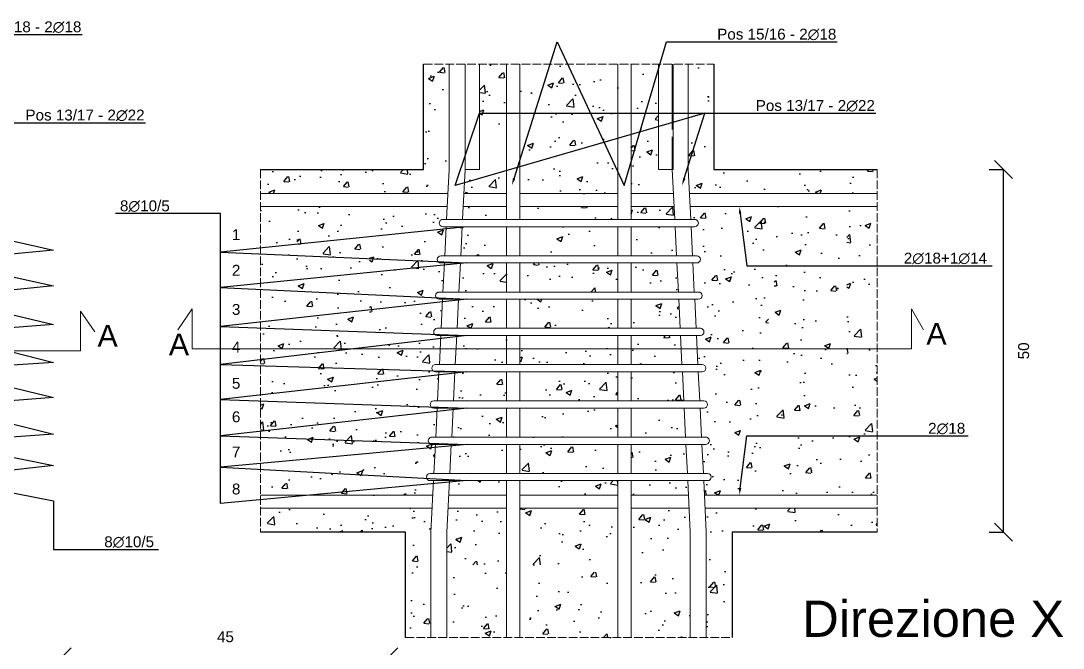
# Model space of a CAD drawing. Header units: millimetres. Extents: x -455371 to 117772, y -78417 to 116564.
# Drawn here: x -332872 to -331436, y 113205 to 114069 of the extents above; entities that cross this region are included whole.
import ezdxf
from ezdxf import colors
from ezdxf.entities.mleader import LeaderData, LeaderLine
from ezdxf.math import Vec2, Vec3

# ---------------------------------------------------------------- set-up
doc = ezdxf.new("R2010")
doc.units = ezdxf.units.MM
doc.linetypes.add('ACAD_ISO02W100', pattern=[15, 12, -3])
doc.layers.get('0').update_dxf_attribs({"color": 255})
for name, color, linetype, lineweight in [('armature', 5, 'Continuous', 18), ('Cls', 7, 'Continuous', 25), ('quote', 5, 'Continuous', 15), ('Scritte', 7, 'Continuous', 15), ('staffe', 10, 'Continuous', 15), ('tratteggio 1 a 50', 230, 'ACAD_ISO02W100', 15)]:
    doc.layers.add(name, color=color, linetype=linetype, lineweight=lineweight)
doc.layers.add('RETINI', color=253, linetype='Continuous')
doc.styles.get("Standard").update_dxf_attribs({"font": 'arial.ttf'})
doc.dimstyles.new('scala 1 a 10', dxfattribs={"dimtxt": 15, "dimasz": 25, "dimexe": 0.183, "dimexo": 0.1, "dimgap": 20, "dimtad": 2, "dimdec": 0, "dimlfac": 0.1, "dimzin": 0, "dimdsep": 46, "dimtxsty": 'Standard', "dimblk": 'OBLIQUE', "dimcen": -25, "dimadec": 0, "dimazin": 0, "dimtfac": 1, "dimtdec": 0, "dimtofl": 0, "dimtmove": 0, "dimatfit": 3, "dimfxl": 20, "dimfxlon": 1, "dimtolj": 1, "dimtzin": 0, "dimarcsym": 0})

# ---------------------------------------------------------------- blocks, each defined once
blk = doc.blocks.new('_Oblique')
at = {"color": 0, "linetype": 'ByBlock', "lineweight": -2}
blk.add_line((-0.5, -0.5), (0.5, 0.5), dxfattribs=at)
blk = doc.blocks.new('*D2415')
at = {"layer": 'Defpoints', "color": 0, "transparency": 16777216}
for p in [(-332365.4, 113192.8), (-332815.4, 113060.7), (-332365.4, 113060.7)]:
    blk.add_point(p, dxfattribs=at)
at = {"layer": 'quote', "color": 0, "lineweight": -2, "transparency": 16777216}
for p, q in [((-332815.4, 113172.8), (-332815.4, 113193)), ((-332815.4, 113192.8), (-332365.4, 113192.8)), ((-332365.4, 113172.8), (-332365.4, 113193))]:
    blk.add_line(p, q, dxfattribs=at)
at = {"layer": 'quote', "color": 0, "lineweight": -2, "transparency": 16777216, "xscale": 25, "yscale": 25, "zscale": 25, "rotation": 180}
blk.add_blockref('_Oblique', (-332815.4, 113192.8), dxfattribs=at)
at = {"layer": 'quote', "color": 0, "lineweight": -2, "transparency": 16777216, "xscale": 25, "yscale": 25, "zscale": 25}
blk.add_blockref('_Oblique', (-332365.4, 113192.8), dxfattribs=at)
at = {"layer": 'quote', "color": 0, "transparency": 16777216, "insert": (-332590.4, 113220.5), "char_height": 15, "attachment_point": 5}
blk.add_mtext('\\A1;45', dxfattribs=at)
blk = doc.blocks.new('*D2421')
at = {"layer": 'Defpoints', "color": 0, "transparency": 16777216}
for p in [(-332317.3, 113864.6), (-331518.3, 113864.6), (-332342.3, 113364.6)]:
    blk.add_point(p, dxfattribs=at)
at = {"layer": 'quote', "color": 0, "lineweight": -2, "transparency": 16777216}
for p, q in [((-331538.3, 113864.6), (-331518.1, 113864.6)), ((-331518.3, 113364.6), (-331518.3, 113864.6)), ((-331538.3, 113364.6), (-331518.1, 113364.6))]:
    blk.add_line(p, q, dxfattribs=at)
at = {"layer": 'quote', "color": 0, "lineweight": -2, "transparency": 16777216, "xscale": 25, "yscale": 25, "zscale": 25}
for p, rotation in [((-331518.3, 113864.6), 90), ((-331518.3, 113364.6), 270)]:
    blk.add_blockref('_Oblique', p, dxfattribs=dict(at, rotation=rotation))
at = {"layer": 'quote', "color": 0, "transparency": 16777216, "insert": (-331490.6, 113614.6), "char_height": 15, "attachment_point": 5, "rotation": 90}
blk.add_mtext('\\A1;50', dxfattribs=at)

msp = doc.modelspace()

# ---------------------------------------------------------------- hatches: boundary and pattern name
at = {"layer": 'RETINI'}
h = msp.add_hatch(dxfattribs=at)
h.set_pattern_fill('AR-CONC', color=256, scale=0.45)
h.paths.add_polyline_path([(-332499.7, 113813.6), (-332542.3, 113813.6), (-332542.3, 113415.6), (-332499.7, 113415.6)])
h.paths.add_polyline_path([(-332399.7, 113813.6), (-332491.7, 113813.6), (-332491.7, 113415.6), (-332399.7, 113415.6)])
h.paths.add_polyline_path([(-332288.7, 113735.7), (-332293.5, 113735.7, -1), (-332293.5, 113745.7), (-332288.2, 113745.7), (-332286.2, 113785.7), (-332290.8, 113785.7, -0.998059), (-332290.8, 113795.7), (-332285.7, 113795.7), (-332284.9, 113813.6), (-332391.7, 113813.6), (-332391.7, 113415.6), (-332304.8, 113415.6), (-332303.7, 113435.7), (-332308.5, 113435.7, -1), (-332308.5, 113445.7), (-332303.2, 113445.7), (-332301.2, 113485.7), (-332305.9, 113485.7, -1), (-332306.1, 113495.7), (-332300.7, 113495.7), (-332298.7, 113535.7), (-332303.5, 113535.7, -1), (-332303.5, 113545.7), (-332298.2, 113545.7), (-332296.2, 113585.7), (-332301, 113585.7, -1), (-332301, 113595.7), (-332295.7, 113595.7), (-332293.7, 113635.7), (-332298.5, 113635.7, -1), (-332298.5, 113645.7), (-332293.2, 113645.7), (-332291.2, 113685.7), (-332296, 113685.7, -1), (-332296, 113695.7), (-332290.7, 113695.7)])
h.paths.add_polyline_path([(-332203, 113785.7), (-332264.2, 113785.7), (-332266.2, 113745.7), (-332203, 113745.7)])
h.paths.add_polyline_path([(-332203, 113813.6), (-332262.9, 113813.6), (-332263.7, 113795.7), (-332203, 113795.7)])
h.paths.add_polyline_path([(-332049.6, 113813.6), (-332185, 113813.6), (-332185, 113795.7), (-332117.3, 113795.7), (-332049.6, 113795.7)])
h.paths.add_polyline_path([(-332049.6, 113785.7), (-332117.3, 113785.7), (-332185, 113785.7), (-332185, 113745.7), (-332117.3, 113745.7), (-332049.6, 113745.7)])
h.paths.add_polyline_path([(-331972.3, 113813.6), (-332031.6, 113813.6), (-332031.6, 113795.7), (-331971.4, 113795.7)])
h.paths.add_polyline_path([(-331970.9, 113785.7), (-332031.6, 113785.7), (-332031.6, 113745.7), (-331968.9, 113745.7)])
h.paths.add_polyline_path([(-331968.4, 113735.7), (-332031.6, 113735.7), (-332031.6, 113695.7), (-331966.4, 113695.7)])
h.paths.add_polyline_path([(-332049.6, 113735.7), (-332117.3, 113735.7), (-332185, 113735.7), (-332185, 113695.7), (-332117.3, 113695.7), (-332049.6, 113695.7)])
h.paths.add_polyline_path([(-332203, 113735.7), (-332266.7, 113735.7), (-332268.7, 113695.7), (-332203, 113695.7)])
h.paths.add_polyline_path([(-332203, 113685.7), (-332269.2, 113685.7), (-332271.2, 113645.7), (-332203, 113645.7)])
h.paths.add_polyline_path([(-332049.6, 113685.7), (-332117.3, 113685.7), (-332185, 113685.7), (-332185, 113645.7), (-332117.3, 113645.7), (-332049.6, 113645.7)])
h.paths.add_polyline_path([(-331965.9, 113685.7), (-332031.6, 113685.7), (-332031.6, 113645.7), (-331963.9, 113645.7)])
h.paths.add_polyline_path([(-331963.4, 113635.7), (-332031.6, 113635.7), (-332031.6, 113595.7), (-331961.4, 113595.7)])
h.paths.add_polyline_path([(-332049.6, 113635.7), (-332117.3, 113635.7), (-332185, 113635.7), (-332185, 113595.7), (-332117.3, 113595.7), (-332049.6, 113595.7)])
h.paths.add_polyline_path([(-332203, 113635.7), (-332271.7, 113635.7), (-332273.7, 113595.7), (-332203, 113595.7)])
h.paths.add_polyline_path([(-332203, 113585.7), (-332274.2, 113585.7), (-332276.2, 113545.7), (-332203, 113545.7)])
h.paths.add_polyline_path([(-332049.6, 113585.7), (-332117.3, 113585.7), (-332185, 113585.7), (-332185, 113545.7), (-332117.3, 113545.7), (-332049.6, 113545.7)])
h.paths.add_polyline_path([(-331960.9, 113585.7), (-332031.6, 113585.7), (-332031.6, 113545.7), (-331958.9, 113545.7)])
h.paths.add_polyline_path([(-331958.4, 113535.7), (-332031.6, 113535.7), (-332031.6, 113495.7), (-331956.4, 113495.7)])
h.paths.add_polyline_path([(-332049.6, 113535.7), (-332117.3, 113535.7), (-332185, 113535.7), (-332185, 113495.7), (-332117.3, 113495.7), (-332049.6, 113495.7)])
h.paths.add_polyline_path([(-332203, 113535.7), (-332276.7, 113535.7), (-332278.7, 113495.7), (-332203, 113495.7)])
h.paths.add_polyline_path([(-332203, 113485.7), (-332279.2, 113485.7), (-332281.2, 113445.7), (-332203, 113445.7)])
h.paths.add_polyline_path([(-332049.6, 113485.7), (-332117.3, 113485.7), (-332185, 113485.7), (-332185, 113445.7), (-332117.3, 113445.7), (-332049.6, 113445.7)])
h.paths.add_polyline_path([(-331955.9, 113485.7), (-332031.6, 113485.7), (-332031.6, 113445.7), (-331953.9, 113445.7)])
h.paths.add_polyline_path([(-331953.4, 113435.7), (-332031.6, 113435.7), (-332031.6, 113415.6), (-331952.4, 113415.6)])
h.paths.add_polyline_path([(-332049.6, 113435.7), (-332117.3, 113435.7), (-332185, 113435.7), (-332185, 113415.6), (-332049.6, 113415.6)])
h.paths.add_polyline_path([(-332203, 113435.7), (-332281.7, 113435.7), (-332282.8, 113415.6), (-332203, 113415.6)])
h.paths.add_polyline_path([(-331842.3, 113813.6), (-331950.3, 113813.6), (-331949.4, 113795.7), (-331943.8, 113795.7, -1.001944), (-331943.8, 113785.7), (-331948.9, 113785.7), (-331946.9, 113745.7), (-331941.1, 113745.7, -1), (-331941.1, 113735.7), (-331946.4, 113735.7), (-331944.4, 113695.7), (-331938.6, 113695.7, -1), (-331938.6, 113685.7), (-331943.9, 113685.7), (-331941.9, 113645.7), (-331936.1, 113645.7, -1), (-331936.1, 113635.7), (-331941.4, 113635.7), (-331939.4, 113595.7), (-331933.6, 113595.7, -1), (-331933.6, 113585.7), (-331938.9, 113585.7), (-331936.9, 113545.7), (-331931.1, 113545.7, -1), (-331931.1, 113535.7), (-331936.4, 113535.7), (-331934.4, 113495.7), (-331928.7, 113495.7, -1), (-331928.5, 113485.7), (-331933.9, 113485.7), (-331931.9, 113445.7), (-331926.1, 113445.7, -1), (-331926.1, 113435.7), (-331931.4, 113435.7), (-331930.4, 113415.6), (-331842.3, 113415.6)])
h.paths.add_polyline_path([(-331742.3, 113813.6), (-331834.3, 113813.6), (-331834.3, 113415.6), (-331742.3, 113415.6)])
h.paths.add_polyline_path([(-331692.3, 113813.6), (-331734.3, 113813.6), (-331734.3, 113415.6), (-331692.3, 113415.6)])
h.paths.add_polyline_path([(-331949.9, 113364.6), (-331951.5, 113397.6), (-332031.6, 113397.6), (-332031.6, 113319.6), (-331949.9, 113319.6)])
h.paths.add_polyline_path([(-332049.6, 113397.6), (-332185, 113397.6), (-332185, 113319.6), (-332049.6, 113319.6)])
h.paths.add_polyline_path([(-332203, 113397.6), (-332283.7, 113397.6), (-332285.3, 113364.6), (-332285.3, 113319.6), (-332203, 113319.6)])
h.paths.add_polyline_path([(-332203, 113309.6), (-332285.3, 113309.6), (-332285.3, 113219.6), (-332203, 113219.6)])
h.paths.add_polyline_path([(-332049.6, 113309.6), (-332185, 113309.6), (-332185, 113219.6), (-332049.6, 113219.6)])
h.paths.add_polyline_path([(-331949.9, 113309.6), (-332031.6, 113309.6), (-332031.6, 113219.6), (-331949.9, 113219.6)])
h.paths.add_polyline_path([(-332203, 113909.6), (-332240.3, 113909.6), (-332240.3, 113864.6), (-332260.3, 113864.6), (-332262, 113831.6), (-332203, 113831.6)])
h.paths.add_polyline_path([(-332049.6, 113909.6), (-332185, 113909.6), (-332185, 113831.6), (-332049.6, 113831.6)])
h.paths.add_polyline_path([(-331974.9, 113864.6), (-331993.7, 113864.6), (-331993.7, 113909.6), (-332031.6, 113909.6), (-332031.6, 113831.6), (-331973.2, 113831.6)])
h.paths.add_polyline_path([(-331993.7, 114009.6), (-332031.6, 114009.6), (-332031.6, 113919.6), (-331993.7, 113919.6)])
h.paths.add_polyline_path([(-332049.6, 114009.6), (-332185, 114009.6), (-332185, 113919.6), (-332049.6, 113919.6)])
h.paths.add_polyline_path([(-332203, 114009.6), (-332240.3, 114009.6), (-332240.3, 113919.6), (-332203, 113919.6)])
edge = h.paths.add_edge_path()
edge.add_line((-331952.9, 114009.6), (-331952.9, 113919.6))
edge.add_line((-331952.9, 113919.6), (-331947.3, 113919.6))
edge.add_arc((-331947.3, 113914.6), 5, -89.9825, 90, ccw=False)
edge.add_line((-331947.3, 113909.6), (-331952.9, 113909.6))
edge.add_line((-331952.9, 113909.6), (-331952.9, 113864.6))
edge.add_line((-331952.9, 113864.6), (-331951.2, 113831.6))
edge.add_line((-331951.2, 113831.6), (-331842.3, 113831.6))
edge.add_line((-331842.3, 113831.6), (-331842.3, 113835.5))
edge.add_arc((-331838.3, 113835.6), 4, 0.0004, 182.2127, ccw=False)
edge.add_line((-331834.3, 113835.6), (-331834.3, 113831.6))
edge.add_line((-331834.3, 113831.6), (-331742.3, 113831.6))
edge.add_line((-331742.3, 113831.6), (-331742.3, 113835.5))
edge.add_arc((-331738.3, 113835.6), 4, 0.0004, 182.2127, ccw=False)
edge.add_line((-331734.3, 113835.6), (-331734.3, 113831.6))
edge.add_line((-331734.3, 113831.6), (-331692.3, 113831.6))
edge.add_line((-331692.3, 113831.6), (-331692.3, 113864.6))
edge.add_line((-331692.3, 113864.6), (-331917.3, 113864.6))
edge.add_line((-331917.3, 113864.6), (-331917.3, 114009.6))
edge.add_line((-331917.3, 114009.6), (-331952.9, 114009.6))
edge = h.paths.add_edge_path()
edge.add_line((-332342.3, 113219.6), (-332307.3, 113219.6))
edge.add_line((-332307.3, 113219.6), (-332307.3, 113309.6))
edge.add_line((-332307.3, 113309.6), (-332312.3, 113309.6))
edge.add_arc((-332312.3, 113314.6), 5, 90, 270, ccw=False)
edge.add_line((-332312.3, 113319.6), (-332307.3, 113319.6))
edge.add_line((-332307.3, 113319.6), (-332307.3, 113364.6))
edge.add_line((-332307.3, 113364.6), (-332305.7, 113397.6))
edge.add_line((-332305.7, 113397.6), (-332391.7, 113397.6))
edge.add_line((-332391.7, 113397.6), (-332391.7, 113393.6))
edge.add_arc((-332395.7, 113393.5), 4, -180, 2.2127, ccw=False)
edge.add_line((-332399.7, 113393.5), (-332399.7, 113397.6))
edge.add_line((-332399.7, 113397.6), (-332491.7, 113397.6))
edge.add_line((-332491.7, 113397.6), (-332491.7, 113393.6))
edge.add_arc((-332495.7, 113393.5), 4, -180, 2.2127, ccw=False)
edge.add_line((-332499.7, 113393.5), (-332499.7, 113397.6))
edge.add_line((-332499.7, 113397.6), (-332542.3, 113397.6))
edge.add_line((-332542.3, 113397.6), (-332542.3, 113364.6))
edge.add_line((-332542.3, 113364.6), (-332342.3, 113364.6))
edge.add_line((-332342.3, 113364.6), (-332342.3, 113219.6))
edge = h.paths.add_edge_path()
edge.add_line((-331927.9, 113219.6), (-331892.3, 113219.6))
edge.add_line((-331892.3, 113219.6), (-331892.3, 113364.6))
edge.add_line((-331892.3, 113364.6), (-331692.3, 113364.6))
edge.add_line((-331692.3, 113364.6), (-331692.3, 113397.6))
edge.add_line((-331692.3, 113397.6), (-331734.3, 113397.6))
edge.add_line((-331734.3, 113397.6), (-331734.3, 113393.5))
edge.add_arc((-331738.3, 113393.5), 4, -177.7873, 0, ccw=False)
edge.add_line((-331742.3, 113393.3), (-331742.3, 113397.6))
edge.add_line((-331742.3, 113397.6), (-331834.3, 113397.6))
edge.add_line((-331834.3, 113397.6), (-331834.3, 113393.5))
edge.add_arc((-331838.3, 113393.5), 4, -177.7873, 0, ccw=False)
edge.add_line((-331842.3, 113393.3), (-331842.3, 113397.6))
edge.add_line((-331842.3, 113397.6), (-331929.5, 113397.6))
edge.add_line((-331929.5, 113397.6), (-331927.9, 113364.6))
edge.add_line((-331927.9, 113364.6), (-331927.9, 113319.6))
edge.add_line((-331927.9, 113319.6), (-331922.3, 113319.6))
edge.add_arc((-331922.3, 113314.6), 5, -90, 90, ccw=False)
edge.add_line((-331922.3, 113309.6), (-331927.9, 113309.6))
edge.add_line((-331927.9, 113309.6), (-331927.9, 113219.6))
edge = h.paths.add_edge_path()
edge.add_line((-332292.9, 114014.6), (-332317.3, 114014.6))
edge.add_line((-332317.3, 114014.6), (-332317.3, 113864.6))
edge.add_line((-332317.3, 113864.6), (-332542.3, 113864.6))
edge.add_line((-332542.3, 113864.6), (-332542.3, 113831.6))
edge.add_line((-332542.3, 113831.6), (-332499.7, 113831.6))
edge.add_line((-332499.7, 113831.6), (-332499.7, 113835.6))
edge.add_arc((-332495.7, 113835.6), 4, 2.2127, 180.0004, ccw=False)
edge.add_line((-332491.7, 113835.8), (-332491.7, 113831.6))
edge.add_line((-332491.7, 113831.6), (-332399.7, 113831.6))
edge.add_line((-332399.7, 113831.6), (-332399.7, 113835.6))
edge.add_arc((-332395.7, 113835.6), 4, 2.2127, 180.0004, ccw=False)
edge.add_line((-332391.7, 113835.8), (-332391.7, 113831.6))
edge.add_line((-332391.7, 113831.6), (-332284, 113831.6))
edge.add_line((-332284, 113831.6), (-332282.3, 113864.6))
edge.add_line((-332282.3, 113864.6), (-332282.3, 113909.6))
edge.add_line((-332282.3, 113909.6), (-332287.9, 113909.6))
edge.add_arc((-332287.9, 113914.6), 5, 90.0176, 270.0177, ccw=False)
edge.add_line((-332287.9, 113919.6), (-332282.3, 113919.6))
edge.add_line((-332282.3, 113919.6), (-332282.3, 114009.6))
edge.add_line((-332282.3, 114009.6), (-332287.9, 114009.6))
edge.add_arc((-332287.9, 114014.6), 5, 180, 270.0177, ccw=False)

# ---------------------------------------------------------------- linework, layer by layer
at = {"layer": 'armature'}
for points in [[(-332282.3, 114009.6), (-332282.3, 113864.6), (-332285.7, 113795.7)], [(-332282.3, 114009.6), (-332282.3, 113919.6)], [(-332260.3, 113919.6), (-332260.3, 114009.6)], [(-332260.3, 114009.6), (-332260.3, 113864.6), (-332240.3, 113864.6), (-332240.3, 114009.6)], [(-332260.3, 114009.6), (-332260.3, 113919.6)], [(-332240.3, 113919.6), (-332240.3, 114009.6)], [(-332203, 113919.6), (-332203, 114009.6)], [(-332203, 113795.7), (-332203, 114009.6)], [(-332185, 114009.6), (-332185, 113795.7)], [(-332185, 114009.6), (-332185, 113919.6)], [(-332049.6, 113919.6), (-332049.6, 114009.6)], [(-332049.6, 113795.7), (-332049.6, 114009.6)], [(-332031.6, 114009.6), (-332031.6, 113919.6)], [(-332031.6, 114009.6), (-332031.6, 113795.7)], [(-331973.7, 114009.6), (-331973.7, 113864.6), (-331993.7, 113864.6), (-331993.7, 114009.6)], [(-331993.7, 113919.6), (-331993.7, 114009.6)], [(-331974.9, 113919.6), (-331974.9, 114009.6)], [(-331973.7, 114009.6), (-331973.7, 113919.6)], [(-331952.9, 114009.6), (-331952.9, 113919.6)], [(-331952.9, 114009.6), (-331952.9, 113864.6), (-331949.4, 113795.7)], [(-332263.7, 113795.7), (-332260.3, 113864.6), (-332260.3, 113909.6)], [(-331971.4, 113795.7), (-331974.9, 113864.6), (-331974.9, 113909.6)], [(-332542.3, 113831.6), (-332499.7, 113831.6)], [(-332542.3, 113831.6), (-332284, 113831.6)], [(-332491.7, 113831.6), (-332399.7, 113831.6)], [(-332262, 113831.6), (-332203, 113831.6)], [(-332185, 113831.6), (-332049.6, 113831.6)], [(-332031.6, 113831.6), (-331973.2, 113831.6)], [(-331951.2, 113831.6), (-331692.3, 113831.6)], [(-331834.3, 113831.6), (-331742.3, 113831.6)], [(-331734.3, 113831.6), (-331692.3, 113831.6)], [(-332542.3, 113813.6), (-332499.7, 113813.6)], [(-332542.3, 113813.6), (-332284.9, 113813.6)], [(-332491.7, 113813.6), (-332399.7, 113813.6)], [(-332262.9, 113813.6), (-332203, 113813.6)], [(-332185, 113813.6), (-332049.6, 113813.6)], [(-332031.6, 113813.6), (-331972.3, 113813.6)], [(-331950.3, 113813.6), (-331692.3, 113813.6)], [(-331834.3, 113813.6), (-331742.3, 113813.6)], [(-331734.3, 113813.6), (-331692.3, 113813.6)], [(-332286.2, 113785.7), (-332288.2, 113745.7)], [(-332266.2, 113745.7), (-332264.2, 113785.7)], [(-332203, 113745.7), (-332203, 113785.7)], [(-332185, 113785.7), (-332185, 113745.7)], [(-332049.6, 113745.7), (-332049.6, 113785.7)], [(-332031.6, 113785.7), (-332031.6, 113745.7)], [(-331968.9, 113745.7), (-331970.9, 113785.7)], [(-331948.9, 113785.7), (-331946.9, 113745.7)], [(-332288.7, 113735.7), (-332290.7, 113695.7)], [(-332268.7, 113695.7), (-332266.7, 113735.7)], [(-332203, 113695.7), (-332203, 113735.7)], [(-332185, 113735.7), (-332185, 113695.7)], [(-332049.6, 113695.7), (-332049.6, 113735.7)], [(-332031.6, 113735.7), (-332031.6, 113695.7)], [(-331966.4, 113695.7), (-331968.4, 113735.7)], [(-331946.4, 113735.7), (-331944.4, 113695.7)], [(-332291.2, 113685.7), (-332293.2, 113645.7)], [(-332271.2, 113645.7), (-332269.2, 113685.7)], [(-332203, 113645.7), (-332203, 113685.7)], [(-332185, 113685.7), (-332185, 113645.7)], [(-332049.6, 113645.7), (-332049.6, 113685.7)], [(-332031.6, 113685.7), (-332031.6, 113645.7)], [(-331963.9, 113645.7), (-331965.9, 113685.7)], [(-331943.9, 113685.7), (-331941.9, 113645.7)], [(-332293.7, 113635.7), (-332295.7, 113595.7)], [(-332273.7, 113595.7), (-332271.7, 113635.7)], [(-332203, 113595.7), (-332203, 113635.7)], [(-332185, 113635.7), (-332185, 113595.7)], [(-332049.6, 113595.7), (-332049.6, 113635.7)], [(-332031.6, 113635.7), (-332031.6, 113595.7)], [(-331961.4, 113595.7), (-331963.4, 113635.7)], [(-331941.4, 113635.7), (-331939.4, 113595.7)], [(-332296.2, 113585.7), (-332298.2, 113545.7)], [(-332276.2, 113545.7), (-332274.2, 113585.7)], [(-332203, 113545.7), (-332203, 113585.7)], [(-332185, 113585.7), (-332185, 113545.7)], [(-332049.6, 113545.7), (-332049.6, 113585.7)], [(-332031.6, 113585.7), (-332031.6, 113545.7)], [(-331958.9, 113545.7), (-331960.9, 113585.7)], [(-331938.9, 113585.7), (-331936.9, 113545.7)], [(-332298.7, 113535.7), (-332300.7, 113495.7)], [(-332278.7, 113495.7), (-332276.7, 113535.7)], [(-332203, 113495.7), (-332203, 113535.7)], [(-332185, 113535.7), (-332185, 113495.7)], [(-332049.6, 113495.7), (-332049.6, 113535.7)], [(-332031.6, 113535.7), (-332031.6, 113495.7)], [(-331956.4, 113495.7), (-331958.4, 113535.7)], [(-331936.4, 113535.7), (-331934.4, 113495.7)], [(-332301.2, 113485.7), (-332303.2, 113445.7)], [(-332281.2, 113445.7), (-332279.2, 113485.7)], [(-332203, 113445.7), (-332203, 113485.7)], [(-332185, 113485.7), (-332185, 113445.7)], [(-332049.6, 113445.7), (-332049.6, 113485.7)], [(-332031.6, 113485.7), (-332031.6, 113445.7)], [(-331953.9, 113445.7), (-331955.9, 113485.7)], [(-331933.9, 113485.7), (-331931.9, 113445.7)], [(-332303.7, 113435.7), (-332307.3, 113364.6), (-332307.3, 113219.6)], [(-332285.3, 113219.6), (-332285.3, 113364.6), (-332281.7, 113435.7)], [(-332203, 113219.6), (-332203, 113435.7)], [(-332185, 113435.7), (-332185, 113219.6)], [(-332049.6, 113219.6), (-332049.6, 113435.7)], [(-332031.6, 113435.7), (-332031.6, 113219.6)], [(-331949.9, 113219.6), (-331949.9, 113364.6), (-331953.4, 113435.7)], [(-331931.4, 113435.7), (-331927.9, 113364.6), (-331927.9, 113219.6)], [(-332542.3, 113415.6), (-332499.7, 113415.6)], [(-332542.3, 113415.6), (-332304.8, 113415.6)], [(-332491.7, 113415.6), (-332399.7, 113415.6)], [(-332282.8, 113415.6), (-332203, 113415.6)], [(-332185, 113415.6), (-332049.6, 113415.6)], [(-332031.6, 113415.6), (-331952.4, 113415.6)], [(-331930.4, 113415.6), (-331692.3, 113415.6)], [(-331834.3, 113415.6), (-331742.3, 113415.6)], [(-331734.3, 113415.6), (-331692.3, 113415.6)], [(-332542.3, 113397.6), (-332499.7, 113397.6)], [(-332542.3, 113397.6), (-332305.7, 113397.6)], [(-332491.7, 113397.6), (-332399.7, 113397.6)], [(-332283.7, 113397.6), (-332203, 113397.6)], [(-332185, 113397.6), (-332049.6, 113397.6)], [(-332031.6, 113397.6), (-331951.5, 113397.6)], [(-331929.5, 113397.6), (-331692.3, 113397.6)], [(-331834.3, 113397.6), (-331742.3, 113397.6)], [(-331734.3, 113397.6), (-331692.3, 113397.6)], [(-332307.3, 113309.6), (-332307.3, 113219.6)], [(-332285.3, 113219.6), (-332285.3, 113309.6)], [(-332203, 113219.6), (-332203, 113309.6)], [(-332185, 113309.6), (-332185, 113219.6)], [(-332049.6, 113219.6), (-332049.6, 113309.6)], [(-332031.6, 113309.6), (-332031.6, 113219.6)], [(-331949.9, 113219.6), (-331949.9, 113309.6)], [(-331927.9, 113309.6), (-331927.9, 113219.6)]]:
    msp.add_lwpolyline(points, dxfattribs=at)
at = {"layer": 'Cls'}
for points in [[(-332542.3, 113864.6), (-332317.3, 113864.6), (-332317.3, 114009.6)], [(-331917.3, 114009.6), (-331917.3, 113864.6), (-331692.3, 113864.6)], [(-332342.3, 113219.6), (-332342.3, 113364.6), (-332542.3, 113364.6)], [(-331692.3, 113364.6), (-331892.3, 113364.6), (-331892.3, 113219.6)]]:
    msp.add_lwpolyline(points, dxfattribs=at)
at = {"layer": 'quote'}
for p, q in [((-332636.3, 113672.3), (-332655.9, 113643.5)), ((-332636.3, 113617.5), (-332636.3, 113672.3)), ((-331628.5, 113643.5), (-331645, 113672.3)), ((-331645, 113672.3), (-331645, 113617.5)), ((-331645, 113617.5), (-332636.3, 113617.5))]:
    msp.add_line(p, q, dxfattribs=at)
msp.add_lwpolyline([(-332770.5, 113640.6), (-332790.1, 113669.4), (-332790.1, 113614.6), (-332790.1, 113614.6), (-332790.1, 113614.6), (-332790.1, 113614.6), (-333444.9, 113614.6), (-333444.9, 113669.4), (-333464.5, 113640.6)], dxfattribs=at)
at = {"layer": 'staffe'}
for points in [[(-332290.8, 113795.7, 1.001944), (-332290.8, 113785.7), (-332117.3, 113785.7)], [(-331943.8, 113795.7, -1.001944), (-331943.8, 113785.7), (-332117.3, 113785.7)], [(-332117.3, 113745.7), (-332293.5, 113745.7, 1), (-332293.5, 113735.7), (-332117.3, 113735.7)], [(-332117.3, 113745.7), (-331941.1, 113745.7, -1), (-331941.1, 113735.7), (-332117.3, 113735.7)], [(-332117.3, 113695.7), (-332296, 113695.7, 1), (-332296, 113685.7), (-332117.3, 113685.7)], [(-332117.3, 113695.7), (-331938.6, 113695.7, -1), (-331938.6, 113685.7), (-332117.3, 113685.7)], [(-332117.3, 113645.7), (-332298.5, 113645.7, 1), (-332298.5, 113635.7), (-332117.3, 113635.7)], [(-332117.3, 113645.7), (-331936.1, 113645.7, -1), (-331936.1, 113635.7), (-332117.3, 113635.7)], [(-332117.3, 113595.7), (-332301, 113595.7, 1), (-332301, 113585.7), (-332117.3, 113585.7)], [(-332117.3, 113595.7), (-331933.6, 113595.7, -1), (-331933.6, 113585.7), (-332117.3, 113585.7)], [(-332117.3, 113545.7), (-332303.5, 113545.7, 1), (-332303.5, 113535.7), (-332117.3, 113535.7)], [(-332117.3, 113545.7), (-331931.1, 113545.7, -1), (-331931.1, 113535.7), (-332117.3, 113535.7)], [(-332305.9, 113485.7, -1.014887), (-332305.9, 113495.7), (-332117.3, 113495.7)], [(-331928.7, 113485.7, 1.014887), (-331928.7, 113495.7), (-332117.3, 113495.7)], [(-332117.3, 113445.7), (-332308.5, 113445.7, 1), (-332308.5, 113435.7), (-332117.3, 113435.7)], [(-332117.3, 113445.7), (-331926.1, 113445.7, -1), (-331926.1, 113435.7), (-332117.3, 113435.7)]]:
    msp.add_lwpolyline(points, format="xyb", dxfattribs=at)
for points in [[(-332290.8, 113795.7), (-332117.3, 113795.7)], [(-331943.8, 113795.7), (-332117.3, 113795.7)], [(-332305.9, 113485.7), (-332117.3, 113485.7)], [(-331928.7, 113485.7), (-332117.3, 113485.7)]]:
    msp.add_lwpolyline(points, dxfattribs=at)
at = {"layer": 'tratteggio 1 a 50'}
for points in [[(-332317.3, 114009.6), (-331917.3, 114009.6)], [(-332542.3, 113864.6), (-332542.3, 113364.6)], [(-331692.3, 113864.6), (-331692.3, 113364.6)], [(-332342.3, 113219.6), (-331892.3, 113219.6)]]:
    msp.add_lwpolyline(points, dxfattribs=at)

# ---------------------------------------------------------------- texts
at = {"layer": 'Scritte', "attachment_point": 1}
for s, width, insert, char_height in [('1', 62.827, (-332581.5, 113782.3), 15), ('2', 62.827, (-332581.5, 113733.2), 15), ('3', 62.827, (-332581.5, 113679.2), 15), ('\\pxt16;A', 52.404, (-331624.7, 113653.2), 30), ('\\pxt16;A', 52.404, (-332766.7, 113650.3), 30), ('\\pxt16;A', 52.404, (-332668.4, 113638.4), 30), ('4', 62.827, (-332581.5, 113627.3), 15), ('5', 62.827, (-332581.5, 113577.4), 15), ('6', 62.827, (-332581.5, 113531.2), 15), ('7', 62.827, (-332581.5, 113482.7), 15), ('8', 62.827, (-332581.5, 113431.7), 15), ('Direzione X', 397.963, (-331795.8, 113270.4), 50)]:
    msp.add_mtext_dynamic_manual_height_columns(s, width=width, gutter_width=12.5, heights=[0], dxfattribs=dict(at, insert=insert, char_height=char_height))

# ---------------------------------------------------------------- dimensions: what is measured, and where the dimension line sits
at = {"layer": 'quote'}
dim = msp.add_linear_dim(base=(-331518.3, 113864.6), p1=(-332342.3, 113364.6), p2=(-332317.3, 113864.6), angle=90, dimstyle='scala 1 a 10', dxfattribs=at)
dim.commit()
dim.dimension.update_dxf_attribs({"geometry": '*D2421', "text_midpoint": (-331490.6, 113614.6)})
dim = msp.add_aligned_dim(p1=(-332815.4, 113060.7), p2=(-332365.4, 113060.7), distance=132.1, dimstyle='scala 1 a 10', dxfattribs=at)
dim.commit()
dim.dimension.update_dxf_attribs({"geometry": '*D2415', "text_midpoint": (-332590.4, 113220.5)})

# ---------------------------------------------------------------- leaders
ml = msp.add_multileader_mtext('Standard', dxfattribs=at)
ml.set_content('Pos 14/18 - 2∅18', color=256)
ml.set_leader_properties()
ml.build(insert=Vec2(0, 0))
ml.multileader.update_dxf_attribs({"text_left_attachment_type": 6, "text_right_attachment_type": 6, "dogleg_length": 20, "arrow_head_size": 10})
ctx = ml.context
ctx.base_point, ctx.char_height, ctx.arrow_head_size, ctx.landing_gap_size, ctx.plane_origin = Vec3(-333003, 114050.7), 15, 10, 50, Vec3(-333048.5, 113920)
ctx.left_attachment, ctx.right_attachment = 6, 6
notes = []
notes.append((ctx, [(0, (1, 1, 0), (-333023, 114050.7), (1, 0), 20, [(1, [(-333052.5, 113830.6), (-333023, 114050.7)], 0, [])])]))
ctx.mtext.insert, ctx.mtext.flow_direction = Vec3(-332953, 114068.7), 5
ml = msp.add_multileader_mtext('Standard', dxfattribs=at)
ml.set_content('Pos 15/16 - 2∅18', color=256)
ml.set_leader_properties()
ml.build(insert=Vec2(0, 0))
ml.multileader.update_dxf_attribs({"text_left_attachment_type": 6, "text_right_attachment_type": 6, "dogleg_length": 20, "arrow_head_size": 10})
ctx = ml.context
ctx.base_point, ctx.char_height, ctx.arrow_head_size, ctx.landing_gap_size, ctx.plane_origin = Vec3(-331962.9, 114040.6), 15, 10, 50, Vec3(-332187.7, 113952.4)
ctx.left_attachment, ctx.right_attachment = 6, 6
notes.append((ctx, [(0, (1, 1, 0), (-331982.9, 114040.6), (1, 0), 20, [(2, [(-332195.8, 113842.6), (-332133.5, 114040.6), (-332041, 113842.6), (-331982.9, 114040.6)], 0, [])])]))
ctx.mtext.insert, ctx.mtext.flow_direction = Vec3(-331912.9, 114058.6), 5
ml = msp.add_multileader_mtext('Standard', dxfattribs=at)
ml.set_content('Pos 13/17 - 2∅22', color=256)
ml.set_leader_properties()
ml.build(insert=Vec2(0, 0))
ml.multileader.update_dxf_attribs({"text_left_attachment_type": 6, "text_right_attachment_type": 6, "dogleg_length": 20, "arrow_head_size": 10})
ctx = ml.context
ctx.base_point, ctx.char_height, ctx.arrow_head_size, ctx.landing_gap_size, ctx.plane_origin = Vec3(-331909.8, 113942.3), 15, 10, 50, Vec3(-331957.3, 113932)
ctx.left_attachment, ctx.right_attachment = 6, 6
notes.append((ctx, [(0, (1, 1, 0), (-331929.8, 113942.3), (1, 0), 20, [(0, [(-331961.3, 113842.6), (-331929.8, 113942.3), (-332273.9, 113842.6), (-332240.3, 113942.3)], 0, [])])]))
ctx.mtext.insert, ctx.mtext.flow_direction = Vec3(-331859.8, 113960.3), 5
ml = msp.add_multileader_mtext('Standard', dxfattribs=at)
ml.set_content('Pos 13/17 - 2∅22', color=256)
ml.set_leader_properties()
ml.build(insert=Vec2(0, 0))
ml.multileader.update_dxf_attribs({"text_left_attachment_type": 6, "text_right_attachment_type": 6, "dogleg_length": 20, "arrow_head_size": 10})
ctx = ml.context
ctx.base_point, ctx.char_height, ctx.arrow_head_size, ctx.landing_gap_size, ctx.plane_origin = Vec3(-332916, 113929.1), 15, 10, 50, Vec3(-332943.5, 113918.8)
ctx.left_attachment, ctx.right_attachment = 6, 6
notes.append((ctx, [(0, (1, 1, 0), (-332936, 113929.1), (1, 0), 20, [(0, [(-332947.5, 113829.4), (-332936, 113929.1), (-333157.5, 113829.4), (-333146.4, 113929.1)], 0, [])])]))
ctx.mtext.insert, ctx.mtext.flow_direction = Vec3(-332866, 113947.1), 5
ml = msp.add_multileader_mtext('Standard', dxfattribs=at)
ml.set_content('8∅10/5', color=256)
ml.set_leader_properties()
ml.build(insert=Vec2(0, 0))
ml.multileader.update_dxf_attribs({"text_left_attachment_type": 6, "text_right_attachment_type": 6, "dogleg_length": 20, "arrow_head_size": 10})
ctx = ml.context
ctx.base_point, ctx.char_height, ctx.arrow_head_size, ctx.landing_gap_size, ctx.plane_origin = Vec3(-332784.1, 113804), 15, 10, 50, Vec3(-332366.2, 113880.1)
ctx.left_attachment, ctx.right_attachment, ctx.text_align_type = 6, 6, 2
notes.append((ctx, [(0, (1, 1, 0), (-332597.1, 113804), (-1, 0), 20, [(7, [(-332257.6, 113785.7), (-332597.1, 113750.6), (-332257.6, 113735.7), (-332597.1, 113701.7), (-332257.6, 113685.7), (-332597.1, 113648.2), (-332257.6, 113635.7), (-332597.1, 113595.7), (-332257.6, 113585.7), (-332597.1, 113547.5), (-332257.6, 113535.7), (-332597.1, 113497.3), (-332257.6, 113485.7), (-332597.1, 113454.1), (-332257.6, 113435.7), (-332597.1, 113404)], 0, [])])]))
ctx.mtext.insert, ctx.mtext.alignment, ctx.mtext.flow_direction = Vec3(-332667.1, 113822), 3, 5
ml = msp.add_multileader_mtext('Standard', dxfattribs=at)
ml.set_content('2∅18+1∅14', color=256)
ml.set_leader_properties()
ml.build(insert=Vec2(0, 0))
ml.multileader.update_dxf_attribs({"text_left_attachment_type": 6, "text_right_attachment_type": 6, "dogleg_length": 20, "arrow_head_size": 10})
ctx = ml.context
ctx.base_point, ctx.char_height, ctx.arrow_head_size, ctx.landing_gap_size, ctx.plane_origin = Vec3(-331705.8, 113731.9), 15, 10, 50, Vec3(-331568, 113742.2)
ctx.left_attachment, ctx.right_attachment = 6, 6
notes.append((ctx, [(0, (1, 1, 0), (-331725.8, 113731.9), (1, 0), 20, [(0, [(-331882.4, 113813.6), (-331872.2, 113731.9)], 0, [])])]))
ctx.mtext.insert, ctx.mtext.flow_direction = Vec3(-331655.8, 113749.9), 5
ml = msp.add_multileader_mtext('Standard', dxfattribs=at)
ml.set_content('8∅10/5', color=256)
ml.set_leader_properties()
ml.build(insert=Vec2(0, 0))
ml.multileader.update_dxf_attribs({"text_left_attachment_type": 6, "text_right_attachment_type": 6, "dogleg_length": 20, "arrow_head_size": 10})
ctx = ml.context
ctx.base_point, ctx.char_height, ctx.arrow_head_size, ctx.landing_gap_size, ctx.plane_origin = Vec3(-332807.4, 113341), 15, 10, 50, Vec3(-332875.6, 113882.8)
ctx.left_attachment, ctx.right_attachment = 6, 6
notes.append((ctx, [(0, (1, 1, 0), (-332827.4, 113341), (1, 0), 20, [(7, [(-332984.1, 113788.4), (-332827.4, 113753.3), (-332984.1, 113738.4), (-332827.4, 113704.3), (-332984.1, 113688.4), (-332827.4, 113650.9), (-332984.1, 113638.4), (-332827.4, 113598.4), (-332984.1, 113588.4), (-332827.4, 113550.2), (-332984.1, 113538.4), (-332827.4, 113500), (-332984.1, 113488.4), (-332827.4, 113456.8), (-332984.1, 113438.4), (-332827.4, 113407.8)], 0, [])])]))
ctx.mtext.insert, ctx.mtext.flow_direction = Vec3(-332757.4, 113359), 5
ml = msp.add_multileader_mtext('Standard', dxfattribs=at)
ml.set_content('2∅18', color=256)
ml.set_leader_properties()
ml.build(insert=Vec2(0, 0))
ml.multileader.update_dxf_attribs({"text_left_attachment_type": 6, "text_right_attachment_type": 6, "dogleg_length": 20, "arrow_head_size": 10})
ctx = ml.context
ctx.base_point, ctx.char_height, ctx.arrow_head_size, ctx.landing_gap_size, ctx.plane_origin = Vec3(-331672.3, 113497.4), 15, 10, 50, Vec3(-331568, 113487.1)
ctx.left_attachment, ctx.right_attachment = 6, 6
notes.append((ctx, [(0, (1, 1, 0), (-331692.3, 113497.4), (1, 0), 20, [(0, [(-331882.4, 113415.6), (-331872.2, 113497.4)], 0, [])])]))
ctx.mtext.insert, ctx.mtext.flow_direction = Vec3(-331622.3, 113515.4), 5
for ctx, leaders in notes:
    for number, flags, end, landing, length, lines in leaders:
        leader = LeaderData()
        leader.index, (leader.has_last_leader_line, leader.has_dogleg_vector, leader.attachment_direction) = number, flags
        leader.last_leader_point, leader.dogleg_vector, leader.dogleg_length = Vec3(end), Vec3(landing), length
        for number, points, colour, breaks in lines:
            line = LeaderLine()
            line.index, line.vertices, line.color, line.breaks = number, Vec3.list(points), colors.encode_raw_color(colour), breaks
            leader.lines.append(line)
        ctx.leaders.append(leader)

doc.saveas('drawing.dxf')
